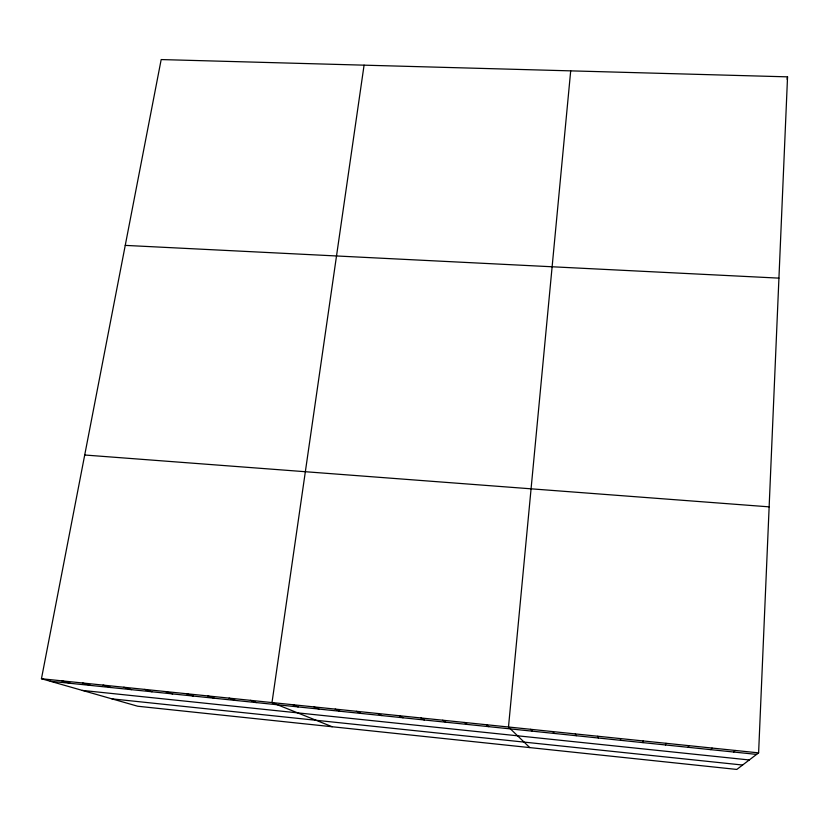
<?xml version="1.0" encoding="UTF-8"?>
<svg xmlns="http://www.w3.org/2000/svg" width="829" height="829" viewBox="0 0 829 829"><rect width="100%" height="100%" fill="white"/><g stroke="black" fill="none" stroke-linecap="round" stroke-linejoin="round"><path stroke-width="1.24" d="M758.608 752.867L787.55 76.848L161.178 59.564L41.45 678.733L137.738 706.235L736.805 769.436L758.608 752.867L41.45 678.733M643.003 742.639L643.149 740.939M570.694 70.859L508.488 727.012L529.783 747.592M364.076 65.159L271.995 702.567L332.17 726.743M787.073 79.221L787.55 76.848M665.49 744.97L665.998 743.302M688.091 747.302L688.972 745.675M710.805 749.654L712.059 748.059M733.644 752.027L735.271 750.463M125.252 245.384L778.928 278.129M84.713 455.007L769.136 506.851M50.227 681.241L756.597 754.4M82.33 690.412L749.271 759.965M111.915 698.857L742.587 765.032M61.885 680.847L70.382 683.334M82.423 682.972L90.641 685.428M103.065 685.106L110.993 687.531M123.811 687.251L131.448 689.655M144.66 689.407L152.008 691.78M165.613 691.573L172.66 693.925M186.68 693.749L193.416 696.07M207.841 695.935L214.286 698.236M229.125 698.132L235.249 700.401M250.503 700.35L256.327 702.588M292.958 704.733L298.16 706.919M314.036 706.909L318.927 709.075M335.206 709.106L339.786 711.23M356.491 711.303L360.75 713.406M377.869 713.51L381.817 715.582M399.371 715.738L402.987 717.779M420.977 717.966L424.272 719.986M442.686 720.214L445.65 722.194M464.509 722.473L467.141 724.422M486.436 724.733L488.737 726.66M530.643 729.302L532.259 731.168M552.912 731.603L554.186 733.437M575.305 733.924L576.217 735.717M597.802 736.245L598.362 738.017M620.413 738.587L620.631 740.318"/></g></svg>
